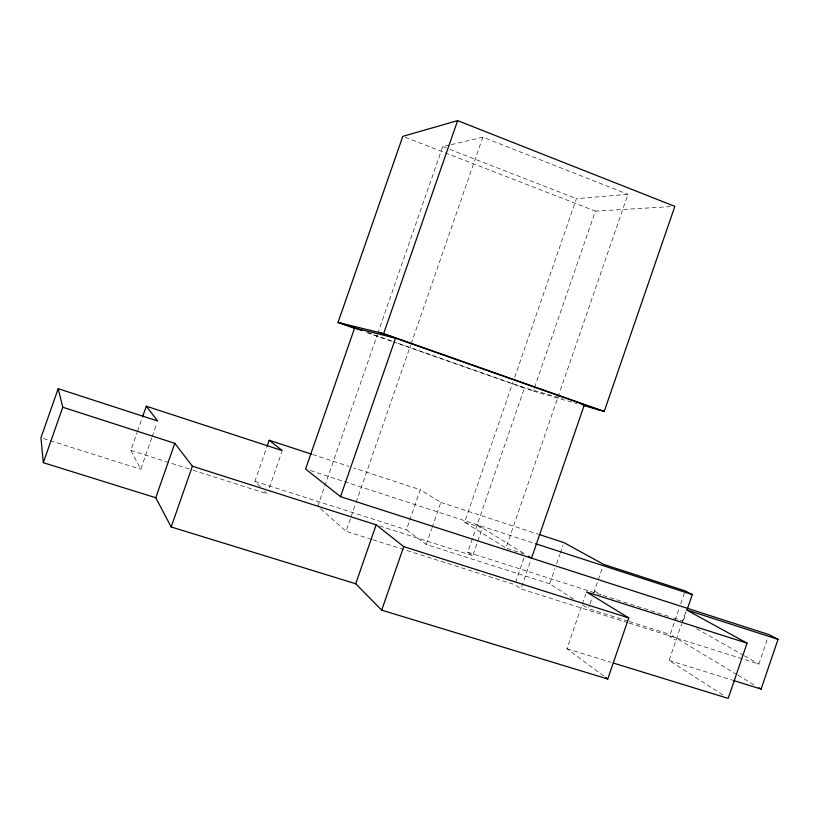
<?xml version="1.0" encoding="UTF-8"?>
<svg xmlns="http://www.w3.org/2000/svg" width="819" height="819" viewBox="0 0 819 819"><rect width="100%" height="100%" fill="white"/><g stroke="black" fill="none" stroke-linecap="round" stroke-linejoin="round"><path stroke-width="0.61" stroke-dasharray="4.09 3.07" d="M629.115 623.075L758.885 664.066L767.741 638.134M603.685 675.982L566.963 648.761L581.92 605.241M582.34 604.033L585.667 594.359M628.091 621.16L588.359 608.599L589.578 605.057M589.987 603.879L592.014 597.983M593.632 593.263L602.733 566.779M736.998 674.6L670.218 634.479L674.661 621.519M675.061 620.341L679.094 608.558M680.712 603.849L684.346 593.243M722.819 694.932L669.092 660.431L681.613 623.863M682.012 622.696L686.015 611.035M683.67 619.85L686.138 612.643M504.862 547.389L464.608 522.174L513.001 382.145M514.67 377.313L576.422 198.659L627.968 194.298L505.917 548.054M464.608 522.174L482.381 527.948L472.798 555.712L467.731 552.221L524.539 387.786L395.597 342.414M393.212 341.871L533.241 391.134L534.08 388.718M534.5 387.51L595.403 211.128L671.068 206.593M515.55 582.299L524.006 557.78M627.907 622.696L520.935 588.902L530.722 560.524M573.341 598.955L549.733 583.793L554.995 568.488M556.623 563.779L559.858 554.371M560.268 553.194L563.103 544.952M317.752 506.244L377.293 334.879M377.713 333.671L442.71 146.621L450 144.902M371.55 539.342L346.068 531.285L350.686 517.987M351.105 516.779L355.712 503.48M356.132 502.272L410.677 345.116M411.097 343.908L482.831 137.183L627.968 194.298M549.733 583.793L426.249 544.471L406.408 529.77L409.265 521.529M409.674 520.362L420.27 489.762L353.798 467.987M426.249 544.471L431.654 528.849M432.074 527.641L440.806 502.395L420.27 489.762M260.196 486.681L254.904 481.306L266.677 447.512M269.328 487.837L281.879 451.822M151.75 437.889L140.766 469.277L130.825 450.409L137.09 432.483M137.51 431.296L142.117 418.151M152.17 436.691L156.818 423.413M451.218 144.625L482.831 137.183M520.352 386.599L562.407 398.536M533.241 391.134L576.934 403.603M566.963 648.761L610.933 662.295M669.092 660.431L732.032 680.026M372.768 539.731L514.741 584.633L520.935 588.902M629.289 621.539L670.218 634.479M43.387 438.523L140.766 469.277M379.525 525.952L472.798 555.712M130.825 450.409L191.728 469.799M192.946 470.188L267.24 493.847L264.598 491.154M254.904 481.306L406.408 529.77M467.731 552.221L600.726 594.696L594.451 590.898M603.153 595.474L668.693 616.4M673.546 617.956L683.261 621.058M507.125 548.443L524.006 553.879M310.411 470.597L534.336 543.314M312.704 454.525L348.966 466.4M440.806 502.395L538.574 534.316M367.885 332.668L394.389 341.994M366.82 332.586L392.014 341.451M405.18 137.275L595.403 211.128M442.71 146.621L448.628 148.925M449.805 149.386L576.422 198.659M696.611 628.644L743.314 655.21M744.43 655.845L758.885 664.066M738.083 675.255L755.599 685.79M668.017 635.36L676.023 640.202M477.221 524.774L525.214 554.268M582.995 605.149L588.359 608.599M320.577 508.753L346.068 531.285"/><path stroke-width="1.23" d="M733.24 680.405L761.076 689.076L778.05 639.342L686.414 609.868L747.051 643.171L728.183 698.382L613.37 663.052M142.526 416.953L146.294 406.204L157.657 420.997L58.18 388.687L40.95 437.755L43.305 462.684L155.774 497.747L171.171 526.965L355.733 583.763L381.715 610.165L607.759 679.002L628.736 617.905L586.496 591.942L747.051 643.171M687.376 609.039L692.311 594.625L685.155 590.888L603.562 564.373L563.912 542.598L539.772 534.715M583.005 405.333L604.238 411.404L674.846 206.368L457.616 120.618L402.805 136.353L338.032 322.461L354.832 328.368M338.032 322.461L383.63 333.599L457.616 120.618M340.53 496.662L395.557 338.186L354.627 327.999L305.579 469.031L340.53 496.662L768.949 634.592L778.05 639.342M355.733 583.763L376.156 524.836L192.393 466.206L174.805 443.314L62.766 407.238L58.18 388.687M381.715 610.165L403.716 546.621L376.156 524.836M155.774 497.747L174.805 443.314M171.171 526.965L192.393 466.206M267.096 446.304L269.205 440.274L311.496 454.125M43.305 462.684L62.766 407.238M580.732 403.726L584.397 404.77L531.531 558.159L528.368 556.214M403.716 546.621L628.736 617.905M535.554 543.714L692.311 594.625M146.294 406.204L282.289 450.624L269.205 440.274M340.776 323.126L361.855 330.548M383.63 333.599L604.238 411.404M380.108 332.739L598.781 409.838M758.885 687.755L761.076 689.076M605.722 677.497L607.759 679.002"/></g></svg>
